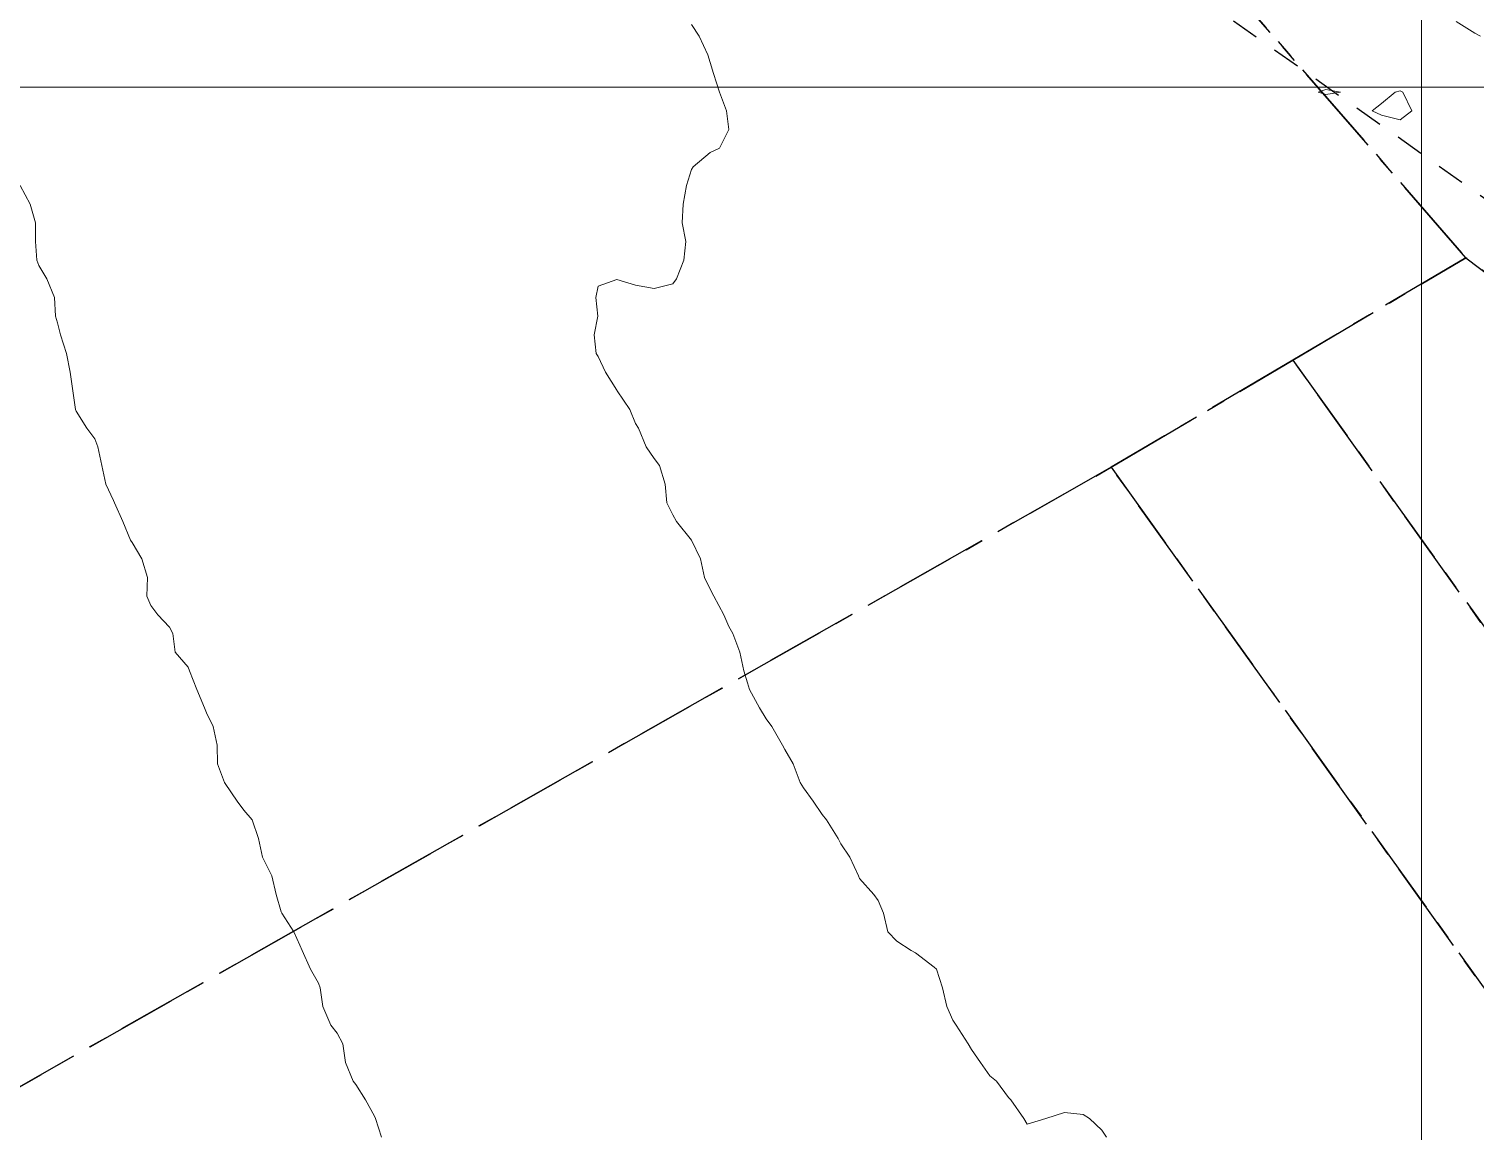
# Model space of a CAD drawing. Header units: centimetres. Extents: x 0 to 642158, y -847 to 649707.
# Drawn here: x 616929.49 to 616968.25, y 620159.41 to 620188.95 of the extents above; entities that cross this region are included whole.
import ezdxf

# ---------------------------------------------------------------- set-up
doc = ezdxf.new("R2010")
doc.units = ezdxf.units.CM
doc.header["$MEASUREMENT"] = 0
doc.linetypes.add('CENTERX2', pattern=[4, 2.5, -0.5, 0.5, -0.5])
doc.linetypes.add('JIS_02_0.7', pattern=[1.35, 0.75, -0.6])
for name, color, linetype, lineweight in [('MEV_grille', 254, 'Continuous', 9), ('WAL_parcellaire agricole', 7, 'JIS_02_0.7', 25), ('WAL_topographie 0.5', 253, 'Continuous', 20)]:
    doc.layers.add(name, color=color, linetype=linetype, lineweight=lineweight)
doc.layers.add('SPW_parcellaire cadastral', color=7, linetype='CENTERX2', lineweight=25, true_color=0xff0542)

# ---------------------------------------------------------------- blocks, each defined once
blk = doc.blocks.new('*U114')
at = {"layer": 'MEV_grille', "transparency": 33554687}
blk.add_lwpolyline([(-1338.461, 0), (1338.461, 0)], dxfattribs=at)
blk = doc.blocks.new('*U115')
at = {"layer": 'MEV_grille', "color": 0, "linetype": 'ByBlock', "lineweight": -2, "transparency": 16777216}
blk.add_blockref('*U114', (0, -2200), dxfattribs=at)
blk = doc.blocks.new('*U112')
at = {"layer": 'MEV_grille', "transparency": 33554687}
blk.add_lwpolyline([(0, 1825.476), (0, -1825.476)], dxfattribs=at)
blk = doc.blocks.new('*U113')
at = {"layer": 'MEV_grille', "color": 0, "linetype": 'ByBlock', "lineweight": -2, "transparency": 16777216}
blk.add_blockref('*U112', (1600, 0), dxfattribs=at)

msp = doc.modelspace()

# ---------------------------------------------------------------- linework, layer by layer
at = {"layer": 'SPW_parcellaire cadastral'}
for points in [[(617146.257, 620375.609), (617171.917, 620342.183), (617234.747, 620260.301), (617106.707, 620158.882), (617115.103, 620149.589), (617064.759, 620106.478), (617053.863, 620117.239), (616968.009, 620182.814), (616937.386, 620218.037), (616956.282, 620268.99), (616938.408, 620293.768), (616934.252, 620317.224), (616964.517, 620340.941), (617015.701, 620270.757), (617035.118, 620286.317), (617053.068, 620300.715), (617070.714, 620314.879), (617111.129, 620347.351), (617146.257, 620375.609)], [(616824.166, 620098.846), (616769.835, 620197.706), (616883.906, 620279.593), (616937.386, 620218.037), (616968.009, 620182.814), (616963.37, 620180.072), (616958.502, 620177.199), (616913.726, 620151.806), (616824.166, 620098.846)], [(617064.759, 620106.478), (617136.737, 620039.849), (617121.465, 620033.179), (617084.443, 620011.372), (616963.37, 620180.072), (616968.009, 620182.814), (617053.863, 620117.239), (617064.759, 620106.478)], [(617079.454, 620008.282), (616958.502, 620177.199), (616963.37, 620180.072), (617084.443, 620011.372), (617079.454, 620008.282)], [(617079.454, 620008.282), (617057.704, 619995.025), (617037.024, 619981.817), (616913.726, 620151.806), (616958.502, 620177.199), (617079.454, 620008.282)]]:
    msp.add_lwpolyline(points, dxfattribs=at)
at = {"layer": 'WAL_parcellaire agricole'}
msp.add_lwpolyline([(616814.972, 620053.628), (616740.957, 620187.285), (616763.872, 620197.621), (616785.453, 620210.873), (616845.948, 620253.88), (616873.445, 620272.883), (616895.443, 620289.885), (616917.191, 620305.471), (616928.44, 620312.222), (616940.443, 620291.39), (616945.861, 620276.474), (616947.695, 620267.475), (616936.951, 620221.391), (616939.069, 620211.428), (616952.954, 620195.393), (616968.962, 620184.092), (616986.584, 620171.864), (617004.365, 620160.596), (617008.458, 620154.4)], dxfattribs=at)
at = {"layer": 'WAL_topographie 0.5'}
for points in [[(616947.25, 620189.062), (616947.45, 620188.75), (616947.689, 620188.25), (616947.75, 620188.042), (616947.84, 620187.75), (616948, 620187.25), (616948.19, 620186.75), (616948.25, 620186.25), (616948.25, 620186.25), (616948.25, 620186.25), (616948, 620185.75), (616947.75, 620185.639), (616947.294, 620185.25), (616947.25, 620185.179), (616947.114, 620184.75), (616947.025, 620184.25), (616947, 620183.75), (616947.096, 620183.25), (616947.046, 620182.75), (616946.848, 620182.25), (616946.75, 620182.117), (616946.25, 620181.988), (616945.75, 620182.083), (616945.25, 620182.231), (616944.75, 620182.05), (616944.682, 620181.75), (616944.733, 620181.25), (616944.635, 620180.75), (616944.694, 620180.25), (616944.75, 620180.169), (616944.941, 620179.75), (616945.25, 620179.262), (616945.257, 620179.25), (616945.597, 620178.75), (616945.75, 620178.37), (616945.823, 620178.25), (616946.032, 620177.75), (616946.25, 620177.438), (616946.393, 620177.25), (616946.542, 620176.75), (616946.583, 620176.25), (616946.75, 620175.93), (616946.848, 620175.75), (616947.25, 620175.25), (616947.25, 620175.25), (616947.486, 620174.75), (616947.596, 620174.25), (616947.75, 620173.93), (616947.846, 620173.75), (616948.116, 620173.25), (616948.25, 620172.937), (616948.357, 620172.75), (616948.54, 620172.25), (616948.655, 620171.75), (616948.75, 620171.427), (616948.804, 620171.25), (616949.071, 620170.75), (616949.25, 620170.456), (616949.399, 620170.25), (616949.692, 620169.75), (616949.75, 620169.639), (616949.973, 620169.25), (616950.16, 620168.75), (616950.25, 620168.61), (616950.507, 620168.25), (616950.75, 620167.896), (616950.871, 620167.75), (616951.181, 620167.25), (616951.25, 620167.111), (616951.491, 620166.75), (616951.721, 620166.25), (616951.75, 620166.183), (616952.132, 620165.75), (616952.25, 620165.596), (616952.391, 620165.25), (616952.507, 620164.75), (616952.75, 620164.5), (616953.136, 620164.25), (616953.25, 620164.193), (616953.75, 620163.809), (616953.813, 620163.75), (616953.974, 620163.25), (616954.093, 620162.75), (616954.25, 620162.386), (616954.341, 620162.25), (616954.663, 620161.75), (616954.75, 620161.596), (616955, 620161.25), (616955.25, 620160.89), (616955.425, 620160.75), (616955.75, 620160.317), (616955.813, 620160.25), (616956.155, 620159.75), (616956.25, 620159.596), (616956.75, 620159.75), (616956.75, 620159.75), (616957.25, 620159.911), (616957.75, 620159.854), (616957.917, 620159.75), (616958.25, 620159.434), (616958.371, 620159.25)], [(616968.397, 620188.75), (616968.25, 620188.83), (616967.75, 620189.148)], [(616964.25, 620187.185), (616964.65, 620187.25), (616964.25, 620187.321), (616964.05, 620187.25), (616964.25, 620187.185)], [(616966.25, 620186.507), (616966.558, 620186.75), (616966.317, 620187.25), (616966.25, 620187.286), (616966.116, 620187.25), (616965.75, 620186.945), (616965.5, 620186.75), (616965.75, 620186.633), (616966.25, 620186.507)], [(616929.25, 620184.75), (616929.518, 620184.25), (616929.664, 620183.75), (616929.659, 620183.25), (616929.694, 620182.75), (616929.75, 620182.611), (616929.967, 620182.25), (616930.172, 620181.75), (616930.201, 620181.25), (616930.25, 620181.068), (616930.335, 620180.75), (616930.489, 620180.25), (616930.592, 620179.75), (616930.659, 620179.25), (616930.734, 620178.75), (616930.75, 620178.708), (616931.04, 620178.25), (616931.25, 620177.964), (616931.329, 620177.75), (616931.438, 620177.25), (616931.55, 620176.75), (616931.75, 620176.313), (616931.776, 620176.25), (616932, 620175.75), (616932.21, 620175.25), (616932.25, 620175.187), (616932.509, 620174.75), (616932.667, 620174.25), (616932.646, 620173.75), (616932.75, 620173.5), (616932.942, 620173.25), (616933.25, 620172.917), (616933.341, 620172.75), (616933.404, 620172.25), (616933.75, 620171.841), (616933.788, 620171.75), (616933.985, 620171.25), (616934.196, 620170.75), (616934.25, 620170.617), (616934.422, 620170.25), (616934.53, 620169.75), (616934.542, 620169.25), (616934.73, 620168.75), (616934.75, 620168.724), (616935.071, 620168.25), (616935.25, 620168.012), (616935.47, 620167.75), (616935.637, 620167.25), (616935.75, 620166.75), (616935.75, 620166.75), (616936, 620166.25), (616936.115, 620165.75), (616936.25, 620165.286), (616936.264, 620165.25), (616936.589, 620164.75), (616936.75, 620164.393), (616936.807, 620164.25), (616937.036, 620163.75), (616937.25, 620163.375), (616937.295, 620163.25), (616937.36, 620162.75), (616937.583, 620162.25), (616937.75, 620162.036), (616937.904, 620161.75), (616937.974, 620161.25), (616938.182, 620160.75), (616938.25, 620160.662), (616938.509, 620160.25), (616938.75, 620159.817), (616938.779, 620159.75), (616938.933, 620159.25)]]:
    msp.add_lwpolyline(points, dxfattribs=at)

# ---------------------------------------------------------------- block references
at = {"layer": 'MEV_grille', "transparency": 33554687}
for name, p in [('*U113', (615366.814, 620593.644)), ('*U115', (616669.481, 622387.381))]:
    msp.add_blockref(name, p, dxfattribs=at)

doc.saveas('drawing.dxf')
